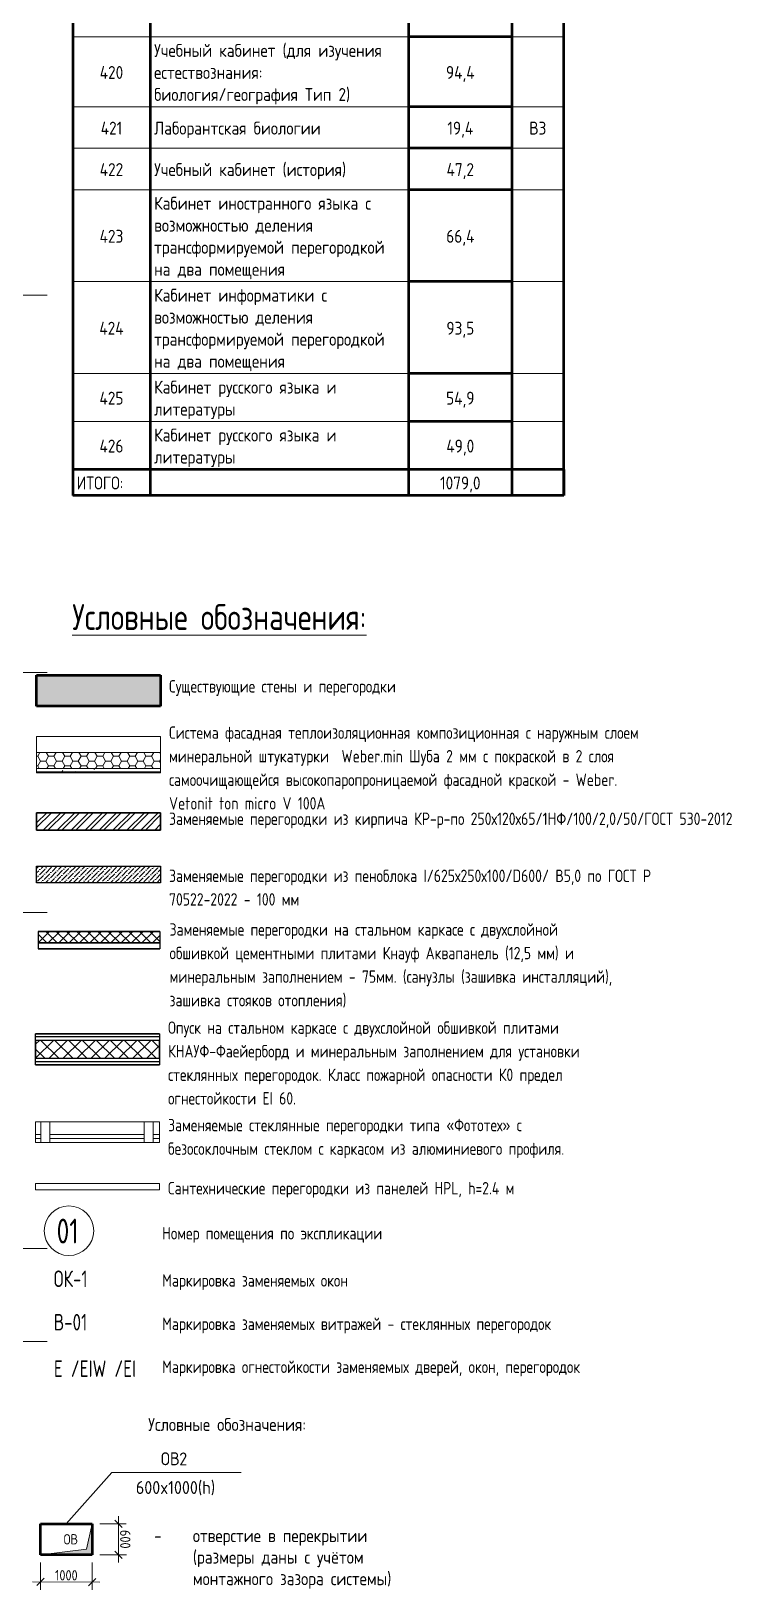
# Model space of a CAD drawing. Header units: millimetres. Extents: x 3050 to 430575, y -569542 to 36130.
# Drawn here: x 336252 to 349810, y -435120 to -404956 of the extents above; entities that cross this region are included whole.
import ezdxf

# ---------------------------------------------------------------- set-up
doc = ezdxf.new("R2010")
doc.units = ezdxf.units.MM
doc.linetypes.add('ADSK_Линия сетки', pattern=[25, 20, -2.5, 0, -2.5])
for name, color, linetype, lineweight in [('02_Перегородки1', 7, 'Continuous', 13), ('ADSK_Основная толстая', 7, 'Continuous', 50), ('ADSK_Основная тонкая', 7, 'Continuous', 9), ('Аннотация', 7, 'Continuous', 9), ('Графика', 7, 'Continuous', 20), ('Марки', 7, 'Continuous', 20), ('Марки помещений', 7, 'Continuous', 20), ('Обобщенные модели', 7, 'Continuous', 18), ('Оси', 7, 'Continuous', 9), ('Отделка СТЕН', 6, 'Continuous', 13), ('Перегородки', 5, 'Continuous', 25), ('Размеры', 7, 'Continuous', 9), ('Стены', 7, 'Continuous', 18), ('Текстовые примечания', 7, 'Continuous', 9), ('ТОНКАЯ', 152, 'Continuous', 15), ('Тонкие линии', 7, 'Continuous', 18), ('Узлы', 7, 'Continuous', 18)]:
    doc.layers.add(name, color=color, linetype=linetype, lineweight=lineweight)
doc.layers.add('Линии', color=7, linetype='Continuous', lineweight=9, true_color=0x00a600)
doc.layers.add('Перегородки пеноблок', color=7, linetype='Continuous')
doc.layers.add('Перегородки_ГКЛ', color=7, linetype='Continuous')
doc.styles.add('GOST Common', font='GOST_Common.ttf', dxfattribs={"width": 0.9, "height": 200})
doc.styles.add('GOST Common_2', font='GOST_Common.ttf', dxfattribs={"width": 0.9, "height": 250})
doc.styles.add('GOST Common_3', font='GOST_Common.ttf', dxfattribs={"width": 0.9, "height": 2.5})
doc.styles.add('ISOCPEUR_1', font='isocpeur.ttf', dxfattribs={"width": 0.9, "height": 250})
doc.styles.add('ISOCPEUR_13', font='isocpeur.ttf', dxfattribs={"width": 0.8, "height": 60})
doc.styles.add('ISOCPEUR_14', font='isocpeur.ttf', dxfattribs={"width": 0.75, "height": 120})
doc.styles.add('ISOCPEUR_B', font='', dxfattribs={"width": 0.75, "height": 80})
doc.styles.get('ISOCPEUR_B').set_extended_font_data('ISOCPEUR', bold=True)
doc.dimstyles.new('ADSK_Основной_2_мм_Округление_до_1_мм', dxfattribs={"dimscale": 304.8, "dimtxt": 201.142999, "dimasz": 0.463911, "dimexe": 0.492126, "dimexo": 0.492126, "dimgap": 0.098425, "dimtad": 1, "dimdec": 0, "dimdsep": 46, "dimtxsty": 'GOST Common', "dimblk1": 'OBLIQUE', "dimblk2": 'OBLIQUE', "dimsah": 1, "dimcen": 0.09, "dimdle": 0.492126, "dimazin": 2, "dimtfac": 1, "dimtdec": 4, "dimtix": 1, "dimtmove": 0, "dimatfit": 3, "dimfxl": 1, "dimtvp": 1, "dimtolj": 1, "dimtzin": 0, "dimlwd": 20, "dimlwe": 20, "dimarcsym": 2})

# ---------------------------------------------------------------- blocks, each defined once
blk = doc.blocks.new('_Oblique')
at = {"color": 0, "linetype": 'ByBlock', "lineweight": -2}
blk.add_line((-0.5, -0.5), (0.5, 0.5), dxfattribs=at)
blk = doc.blocks.new('*D11773')
at = {"layer": 'Defpoints', "color": 0, "transparency": 16777216}
for p in [(336433, -434443), (337433, -434443), (337431, -434970)]:
    blk.add_point(p, dxfattribs=at)
at = {"layer": 'Размеры', "color": 0, "lineweight": 20, "transparency": 16777216}
for p, q in [((336432, -434593), (336431, -435118)), ((337432, -434593), (337431, -435120)), ((336281, -434967), (337581, -434971))]:
    blk.add_line(p, q, dxfattribs=at)
at = {"layer": 'Размеры', "color": 0, "lineweight": 20, "transparency": 16777216, "xscale": 141.4, "yscale": 141.4, "zscale": 141.4}
for p, rotation in [((336431, -434968), 179.8485505273595), ((337431, -434970), 359.8485505273595)]:
    blk.add_blockref('_Oblique', p, dxfattribs=dict(at, rotation=rotation))
at = {"layer": 'Размеры', "color": 0, "lineweight": 20, "transparency": 16777216, "insert": (336932, -434839), "char_height": 200, "width": 560.47, "attachment_point": 5, "rotation": 359.8486, "style": 'GOST Common'}
blk.add_mtext('\\A1;1000', dxfattribs=at)
blk = doc.blocks.new('*D11774')
at = {"layer": 'Defpoints', "color": 0, "transparency": 16777216}
for p in [(337433, -433843), (337433, -434443), (337944, -434442)]:
    blk.add_point(p, dxfattribs=at)
at = {"layer": 'Размеры', "color": 0, "lineweight": 20, "transparency": 16777216}
for p, q in [((337943, -433692), (337944, -434592)), ((337583, -433843), (338093, -433842)), ((337583, -434443), (338094, -434442))]:
    blk.add_line(p, q, dxfattribs=at)
at = {"layer": 'Размеры', "color": 0, "lineweight": 20, "transparency": 16777216, "xscale": 141.4, "yscale": 141.4, "zscale": 141.4}
for p, rotation in [((337943, -433842), 90.08814176504477), ((337944, -434442), 270.0881417650448)]:
    blk.add_blockref('_Oblique', p, dxfattribs=dict(at, rotation=rotation))
at = {"layer": 'Размеры', "color": 0, "lineweight": 20, "transparency": 16777216, "insert": (338073, -434142), "char_height": 200, "width": 560.47, "attachment_point": 5, "rotation": 270.0881, "style": 'GOST Common'}
blk.add_mtext('\\A1;600', dxfattribs=at)

msp = doc.modelspace()

# ---------------------------------------------------------------- hatches: boundary and pattern name
at = {"layer": 'Отделка СТЕН', "true_color": 0x000000, "transparency": 33554687}
h = msp.add_hatch(dxfattribs=at)
h.set_pattern_fill('HONEY', color=18, scale=33)
h.set_pattern_definition([(0, (145007.03, -399844.07), (157.1625, 90.73781), [104.775, -209.55]), (120, (145007.03, -399844.07), (-157.1625, 90.73781), [104.775, -209.55]), (60, (145007.03, -399844.07), (3e-07, 181.475623), [-209.55, 104.775])])
h.paths.add_polyline_path([(337557.41, -418913.45), (336357.41, -418913.45), (336357.41, -419225.35), (337557.41, -419225.35)])
h.paths.add_polyline_path([(338757.41, -418913.45), (337557.41, -418913.45), (337557.41, -419225.35), (338757.41, -419225.35)])
h = msp.add_hatch(dxfattribs=at)
h.set_pattern_fill('FP_34', color=18, scale=4, style=0, pattern_type=2)
h.set_pattern_definition([(0, (343808.78, -437620.76), (455.168, 113.792), [18.776, -322.6, 18.776, -322.6, -1820.672]), (0, (343808.78, -437620.76), (455.168, 113.792), [-682.752, 18.776, -663.976, 18.776, -322.6, -796.544]), (0, (343808.78, -437620.76), (455.168, 113.792), [-1706.88, 18.776, -208.808, 18.776, -550.184]), (120, (343979.47, -437563.87), (-326.13076, 337.29105), [18.776, -322.6, 18.776, -322.6, -1820.672]), (120, (343979.47, -437563.87), (-326.13076, 337.29105), [-682.752, 18.776, -663.976, 18.776, -322.6, -796.544]), (120, (343979.47, -437563.87), (-326.13076, 337.29105), [-1706.88, 18.776, -208.808, 18.776, -550.184]), (240, (344036.36, -437336.28), (-129.03724, -451.08305), [18.776, -322.6, 18.776, -322.6, -1820.672]), (240, (344036.36, -437336.28), (-129.03724, -451.08305), [-682.752, 18.776, -663.976, 18.776, -322.6, -796.544]), (240, (344036.36, -437336.28), (-129.03724, -451.08305), [-1706.88, 18.776, -208.808, 18.776, -550.184])])
h.paths.add_polyline_path([(338757.41, -419288.3), (338757.41, -419225.35), (336357.41, -419225.35), (336357.41, -419288.3)], flags=0)
at = {"layer": 'Перегородки', "lineweight": 25, "true_color": 0x000000, "transparency": 33554687}
h = msp.add_hatch(dxfattribs=at)
h.set_pattern_fill('ANSI32', color=18, scale=20)
h.set_pattern_definition([(45, (89418.98, -449806.9), (-134.70384, 134.70384), []), (45, (89508.78, -449806.9), (-134.70384, 134.70384), [])])
h.paths.add_polyline_path([(338757.41, -420419.89), (338757.87, -420081.49), (336356.94, -420081.49), (336358.33, -420419.89)])
at = {"layer": 'Перегородки пеноблок', "lineweight": 9, "transparency": 33554687}
h = msp.add_hatch(dxfattribs=at)
h.set_pattern_fill('ANSI36', color=256, scale=20)
h.set_pattern_definition([(45, (176045.874, -451075.846), (33.67596, 123.478522), [158.75, -31.75, 0, -31.75])])
h.paths.add_polyline_path([(338757.41, -421117.07), (336357.41, -421117.07), (336357.41, -421437.07), (338757.41, -421437.07)])
at = {"layer": 'Перегородки_ГКЛ', "transparency": 33554687}
h = msp.add_hatch(dxfattribs=at)
h.set_pattern_fill('ANSI37', color=256, scale=44.849362, angle=-90)
h.set_pattern_definition([(315, (446825.54, 153027.12), (100.68969, 100.68969), []), (45, (446825.54, 153027.12), (-100.68969, 100.68969), [])])
h.paths.add_polyline_path([(338740.61, -422377.98), (336386.32, -422377.98), (336386.32, -422602.23), (338740.61, -422602.23)])
h = msp.add_hatch(dxfattribs=at)
h.set_pattern_fill('ANSI37', color=1, scale=60, angle=-90)
h.set_pattern_definition([(315, (83451.66, -430129.98), (134.70384, 134.70384), []), (45, (83451.66, -430129.98), (-134.70384, 134.70384), [])])
h.paths.add_polyline_path([(336338.66, -424840.92), (338738.66, -424840.92), (338738.66, -424479.76), (336338.66, -424479.76)])
at = {"layer": 'ТОНКАЯ', "true_color": 0x939598, "transparency": 33554687}
h = msp.add_hatch(color=252, dxfattribs=at)
h.dxf.hatch_style = 1
h.paths.add_polyline_path([(338757.41, -417418.73), (336357.41, -417418.73), (336357.41, -418018.73), (338757.41, -418018.73)])
at = {"layer": 'Узлы', "lineweight": 50, "true_color": 0xf26722}
msp.add_hatch(color=30, dxfattribs=at).paths.add_polyline_path([(337432.58, -434443.05), (337432.58, -433843.05), (337320.08, -434330.55), (336432.58, -434443.05), (336950.47, -434443.05)])

# ---------------------------------------------------------------- linework, layer by layer
at = {"color": 18, "lineweight": 40, "true_color": 0x000000}
msp.add_line((337432.58, -434443.05), (337432.58, -433843.05), dxfattribs=at)
at = {"layer": '02_Перегородки1', "linetype": 'Continuous', "lineweight": 35, "flags": 128}
for points in [[(338740.61, -422377.98), (336386.32, -422377.98)], [(338740.61, -422602.23), (336386.32, -422602.23)], [(338740.61, -422714.35), (336386.32, -422714.35)]]:
    msp.add_lwpolyline(points, dxfattribs=at)
at = {"layer": 'ADSK_Основная толстая', "transparency": 33554687}
for p, q in [((336357.41, -417418.73), (338757.41, -417418.73)), ((336357.41, -418018.73), (336357.41, -417418.73)), ((338757.41, -417418.73), (338757.41, -418018.73)), ((338757.41, -418018.73), (336357.41, -418018.73))]:
    msp.add_line(p, q, dxfattribs=at)
at = {"layer": 'ADSK_Основная тонкая', "color": 0, "transparency": 33554687}
for p, q in [((336338.66, -426060.92), (338738.66, -426060.92)), ((336338.66, -426460.92), (336338.66, -426060.92)), ((336436.87, -426060.92), (336615.21, -426060.92)), ((336436.87, -426460.92), (336436.87, -426060.92)), ((336615.21, -426060.92), (336615.21, -426460.92)), ((338436.87, -426060.92), (338615.21, -426060.92)), ((338436.87, -426460.92), (338436.87, -426060.92)), ((338615.21, -426060.92), (338615.21, -426460.92)), ((338738.66, -426060.92), (338738.66, -426460.92)), ((336338.66, -426308.24), (336338.66, -426388.11)), ((336436.87, -426308.24), (336338.66, -426308.24)), ((336338.66, -426388.11), (336436.87, -426388.11)), ((338738.66, -426460.92), (336338.66, -426460.92)), ((336436.87, -426388.11), (336436.87, -426308.24)), ((336615.21, -426460.92), (336436.87, -426460.92)), ((336615.21, -426308.24), (336615.21, -426388.11)), ((338436.87, -426308.24), (336615.21, -426308.24)), ((336615.21, -426388.11), (338436.87, -426388.11)), ((338436.87, -426388.11), (338436.87, -426308.24)), ((338615.21, -426460.92), (338436.87, -426460.92)), ((338615.21, -426308.24), (338738.66, -426308.24)), ((338615.21, -426388.11), (338615.21, -426308.24)), ((338738.66, -426388.11), (338615.21, -426388.11)), ((338738.66, -426308.24), (338738.66, -426388.11))]:
    msp.add_line(p, q, dxfattribs=at)
at = {"layer": 'ADSK_Основная тонкая', "transparency": 33554687}
msp.add_circle((336983.76, -428170.76), 480, dxfattribs=at)
at = {"layer": 'Линии', "color": 18, "lineweight": 50, "true_color": 0x000000}
for p, q in [((337056.11, -404265.18), (337056.11, -405067.02)), ((338556.11, -404265.18), (338556.11, -405067.02)), ((343556.11, -404265.18), (343556.11, -405067.02)), ((345556.11, -404265.18), (345556.11, -405067.02)), ((346556.11, -404265.18), (346556.11, -405067.02)), ((337056.11, -405067.02), (337056.11, -406420.47)), ((338556.11, -405067.02), (338556.11, -406420.47)), ((345556.11, -405067.02), (343556.11, -405067.02)), ((343556.11, -405067.02), (343556.11, -406420.47)), ((345556.11, -405067.02), (345556.11, -406420.47)), ((346556.11, -405067.02), (346556.11, -406420.47)), ((337056.11, -406420.47), (337056.11, -407222.31)), ((338556.11, -406420.47), (338556.11, -407222.31)), ((345556.11, -406420.47), (343556.11, -406420.47)), ((343556.11, -406420.47), (343556.11, -407222.31)), ((345556.11, -406420.47), (345556.11, -407222.31)), ((346556.11, -406420.47), (346556.11, -407222.31)), ((337056.11, -407222.31), (337056.11, -408024.15)), ((338556.11, -407222.31), (338556.11, -408024.15)), ((345556.11, -407222.31), (343556.11, -407222.31)), ((343556.11, -407222.31), (343556.11, -408024.15)), ((345556.11, -407222.31), (345556.11, -408024.15)), ((346556.11, -407222.31), (346556.11, -408024.15)), ((337056.11, -408024.15), (337056.11, -409803.75)), ((338556.11, -408024.15), (338556.11, -409803.75)), ((345556.11, -408024.15), (343556.11, -408024.15)), ((343556.11, -408024.15), (343556.11, -409803.75)), ((345556.11, -408024.15), (345556.11, -409803.75)), ((346556.11, -408024.15), (346556.11, -409803.75)), ((337056.11, -409803.75), (337056.11, -411583.35)), ((338556.11, -409803.75), (338556.11, -411583.35)), ((345556.11, -409803.75), (343556.11, -409803.75)), ((343556.11, -409803.75), (343556.11, -411583.35)), ((345556.11, -409803.75), (345556.11, -411583.35)), ((346556.11, -409803.75), (346556.11, -411583.35)), ((337056.11, -411583.35), (337056.11, -412510.66)), ((338556.11, -411583.35), (338556.11, -412510.66)), ((345556.11, -411583.35), (343556.11, -411583.35)), ((343556.11, -411583.35), (343556.11, -412510.66)), ((345556.11, -411583.35), (345556.11, -412510.66)), ((346556.11, -411583.35), (346556.11, -412510.66)), ((337056.11, -412510.66), (337056.11, -413437.96)), ((338556.11, -412510.66), (338556.11, -413437.96)), ((345556.11, -412510.66), (343556.11, -412510.66)), ((343556.11, -412510.66), (343556.11, -413437.96)), ((345556.11, -412510.66), (345556.11, -413437.96)), ((346556.11, -412510.66), (346556.11, -413437.96)), ((338556.11, -413437.96), (337056.11, -413437.96)), ((337056.11, -413437.96), (337056.11, -413939.11)), ((343556.11, -413437.96), (338556.11, -413437.96)), ((338556.11, -413437.96), (338556.11, -413939.11)), ((345556.11, -413437.96), (343556.11, -413437.96)), ((343556.11, -413437.96), (343556.11, -413939.11)), ((346556.11, -413437.96), (345556.11, -413437.96)), ((345556.11, -413437.96), (345556.11, -413939.11)), ((346556.11, -413437.96), (346556.11, -413939.11)), ((346556.95, -413437.96), (346556.95, -413939.11)), ((338556.11, -413939.11), (337056.11, -413939.11)), ((343556.11, -413939.11), (338556.11, -413939.11)), ((345556.11, -413939.11), (343556.11, -413939.11)), ((346556.11, -413939.11), (345556.11, -413939.11)), ((346556.95, -413939.11), (346556.11, -413939.11))]:
    msp.add_line(p, q, dxfattribs=at)
at = {"layer": 'Линии', "color": 18, "lineweight": 20, "true_color": 0x000000}
for p, q in [((338556.11, -405067.02), (337056.11, -405067.02)), ((343556.11, -405067.02), (338556.11, -405067.02)), ((346556.11, -405067.02), (345556.11, -405067.02)), ((338556.11, -406420.47), (337056.11, -406420.47)), ((343556.11, -406420.47), (338556.11, -406420.47)), ((346556.11, -406420.47), (345556.11, -406420.47)), ((338556.11, -407222.31), (337056.11, -407222.31)), ((343556.11, -407222.31), (338556.11, -407222.31)), ((346556.11, -407222.31), (345556.11, -407222.31)), ((338556.11, -408024.15), (337056.11, -408024.15)), ((343556.11, -408024.15), (338556.11, -408024.15)), ((346556.11, -408024.15), (345556.11, -408024.15)), ((338556.11, -409803.75), (337056.11, -409803.75)), ((343556.11, -409803.75), (338556.11, -409803.75)), ((346556.11, -409803.75), (345556.11, -409803.75)), ((338556.11, -411583.35), (337056.11, -411583.35)), ((343556.11, -411583.35), (338556.11, -411583.35)), ((346556.11, -411583.35), (345556.11, -411583.35)), ((338556.11, -412510.66), (337056.11, -412510.66)), ((343556.11, -412510.66), (338556.11, -412510.66)), ((346556.11, -412510.66), (345556.11, -412510.66))]:
    msp.add_line(p, q, dxfattribs=at)
at = {"layer": 'Марки', "color": 30, "true_color": 0xf26722}
for p, q in [((336932.58, -433843.05), (337814.91, -432848.01)), ((337814.91, -432848.01), (340314.91, -432848.01))]:
    msp.add_line(p, q, dxfattribs=at)
at = {"layer": 'Обобщенные модели', "color": 30, "true_color": 0xf26722}
for p, q in [((337432.58, -433843.05), (336432.58, -433843.05)), ((336432.58, -433843.05), (336432.58, -434443.05))]:
    msp.add_line(p, q, dxfattribs=at)
at = {"layer": 'Оси', "linetype": 'ADSK_Линия сетки', "ltscale": 100}
for p, q in [((268333.38, -410065.13), (336561.32, -410065.13)), ((268333.38, -417365.13), (336561.32, -417365.13)), ((268333.38, -422015.13), (336561.32, -422015.13)), ((268333.38, -428515.13), (336561.32, -428515.13)), ((268333.38, -430315.13), (336561.32, -430315.13))]:
    msp.add_line(p, q, dxfattribs=at)
at = {"layer": 'Отделка СТЕН', "color": 18, "true_color": 0x000000, "transparency": 33554687}
for p, q in [((336357.41, -418607.7), (338757.41, -418607.7)), ((336357.41, -419308.3), (336357.41, -418607.7)), ((338757.41, -418607.7), (338757.41, -419308.3)), ((338757.41, -418913.45), (336357.41, -418913.45)), ((336357.41, -418913.45), (336357.41, -418953.45)), ((338757.41, -418913.45), (336357.41, -418913.45)), ((336357.41, -418953.45), (336357.41, -419225.35)), ((338757.41, -418953.45), (338757.41, -418913.45)), ((338757.41, -419225.35), (338757.41, -418953.45)), ((338757.41, -419225.35), (336357.41, -419225.35)), ((336357.41, -419225.35), (336357.41, -419288.3)), ((338757.41, -419288.3), (338757.41, -419225.35)), ((336357.41, -419288.3), (338757.41, -419288.3)), ((338757.41, -419288.3), (336357.41, -419288.3)), ((338757.41, -419308.3), (336357.41, -419308.3))]:
    msp.add_line(p, q, dxfattribs=at)
at = {"layer": 'Перегородки', "color": 18, "linetype": 'Continuous', "lineweight": 25, "true_color": 0x000000, "transparency": 33554687}
for p, q in [((336357.41, -420419.89), (336357.41, -420081.49)), ((336357.41, -420081.49), (338757.41, -420081.49)), ((338757.41, -420081.49), (338757.41, -420419.89)), ((338757.41, -420419.89), (336357.41, -420419.89))]:
    msp.add_line(p, q, dxfattribs=at)
at = {"layer": 'Перегородки пеноблок', "linetype": 'Continuous', "transparency": 33554687}
for p, q in [((336357.41, -421117.07), (338757.41, -421117.07)), ((336357.41, -421437.07), (336357.41, -421117.07)), ((338757.41, -421117.07), (338757.41, -421437.07)), ((338757.41, -421437.07), (336357.41, -421437.07)), ((336386.32, -422377.98), (336386.32, -422714.35)), ((338740.61, -422377.98), (338740.61, -422714.35))]:
    msp.add_line(p, q, dxfattribs=at)
at = {"layer": 'Перегородки_ГКЛ', "transparency": 33554687}
for p, q in [((338738.66, -424360.92), (336338.66, -424360.92)), ((336338.66, -424360.92), (338738.66, -424360.92)), ((336338.66, -424960.92), (336338.66, -424360.92)), ((338738.66, -424360.92), (336338.66, -424360.92)), ((338738.66, -424360.92), (338738.66, -424960.92)), ((338738.66, -424420.92), (336338.66, -424420.92)), ((336338.66, -424480.92), (336338.66, -424840.92)), ((336338.66, -424480.92), (338738.66, -424480.92)), ((338738.66, -424840.92), (338738.66, -424480.92)), ((338738.66, -424840.92), (336338.66, -424840.92)), ((338738.66, -424900.92), (336338.66, -424900.92)), ((336338.66, -424960.92), (338738.66, -424960.92)), ((338738.66, -424960.92), (336338.66, -424960.92))]:
    msp.add_line(p, q, dxfattribs=at)
at = {"layer": 'Стены', "color": 0, "transparency": 33554687}
for p, q in [((336336.71, -427257.45), (338736.71, -427257.45)), ((336336.71, -427257.45), (336336.71, -427377.26)), ((338736.71, -427257.45), (336336.71, -427257.45)), ((336336.71, -427377.26), (338736.71, -427377.26)), ((338736.71, -427377.26), (338736.71, -427257.45))]:
    msp.add_line(p, q, dxfattribs=at)
at = {"layer": 'Тонкие линии', "color": 18, "lineweight": 25, "true_color": 0x000000, "transparency": 33554687}
for p, q in [((336357.41, -420081.49), (336357.41, -420419.89)), ((338757.41, -420081.49), (336357.41, -420081.49)), ((338757.41, -420419.89), (338757.41, -420081.49)), ((336357.41, -420419.89), (338757.41, -420419.89))]:
    msp.add_line(p, q, dxfattribs=at)
at = {"layer": 'Тонкие линии', "color": 74, "true_color": 0x439605, "transparency": 33554687}
for p, q in [((338757.41, -421117.07), (336357.41, -421117.07)), ((336357.41, -421117.07), (336357.41, -421437.07)), ((338757.41, -421437.07), (338757.41, -421117.07)), ((336357.41, -421437.07), (338757.41, -421437.07)), ((336386.32, -422714.35), (336386.32, -422377.98)), ((338740.61, -422714.35), (338740.61, -422377.98))]:
    msp.add_line(p, q, dxfattribs=at)
at = {"layer": 'Тонкие линии', "color": 15, "true_color": 0xa23f2d, "transparency": 33554687}
for p, q in [((336338.66, -424360.92), (336338.66, -424480.92)), ((338738.66, -424480.92), (338738.66, -424360.92)), ((336338.66, -424840.92), (336338.66, -424960.92)), ((338738.66, -424960.92), (338738.66, -424840.92))]:
    msp.add_line(p, q, dxfattribs=at)
at = {"layer": 'Узлы', "color": 30, "lineweight": 50, "true_color": 0xf26722}
for p, q in [((336432.58, -434443.05), (336432.58, -433843.05)), ((336432.58, -433843.05), (337432.58, -433843.05)), ((337432.58, -433843.05), (337432.58, -434443.05)), ((337432.58, -434443.05), (336432.58, -434443.05))]:
    msp.add_line(p, q, dxfattribs=at)
at = {"layer": 'Узлы', "color": 30, "true_color": 0xf26722}
for p, q in [((337432.58, -433843.05), (337320.08, -434330.55)), ((337432.58, -434443.05), (337432.58, -433843.05)), ((337320.08, -434330.55), (336432.58, -434443.05)), ((336432.58, -434443.05), (337432.58, -434443.05))]:
    msp.add_line(p, q, dxfattribs=at)

# ---------------------------------------------------------------- texts
at = {"layer": 'Аннотация', "char_height": 250, "width": 5481.385, "attachment_point": 1, "style": 'GOST Common_2'}
for s, insert in [('\\pxi-3,l4,t4;Условные обозначения:', (338266.44, -431795.5)), ('\\pxi-3,l4,t4;-^Iотверстие в перекрытии (размеры даны с учётом монтажного зазора системы)', (338380.85, -433947.47))]:
    msp.add_mtext(s, dxfattribs=dict(at, insert=insert))
at = {"layer": 'Графика', "color": 18, "true_color": 0x000000, "char_height": 250, "line_spacing_factor": 1.022761, "style": 'GOST Common_3'}
for s, insert, width, attachment_point in [('Учебный кабинет (для изучения\\Pестествознания:\\Pбиология/география Тип 2)', (338631.11, -405203.96), 5189.369, 1), ('420', (337806.11, -405630.11), 588.3296, 2), ('94,4', (344556.11, -405630.11), 709.0126, 2), ('421', (337806.11, -406707.76), 537.0393, 2), ('Лаборантская биологии', (338631.11, -406707.76), 3973.4878, 1), ('19,4', (344556.11, -406707.76), 630.5687, 2), ('В3', (346056.11, -406707.76), 401.271, 2), ('422', (337806.11, -407509.6), 588.3296, 2), ('Учебный кабинет (история)', (338631.11, -407509.6), 4498.4588, 1), ('47,2', (344556.11, -407509.6), 681.8589, 2), ('Кабинет иностранного языка с\\Pвозможностью деления\\Pтрансформируемой перегородкой\\Pна два помещения', (338631.11, -408161.09), 5497.1106, 1), ('423', (337806.11, -408800.32), 588.3296, 2), ('66,4', (344556.11, -408800.32), 681.8589, 2), ('Кабинет информатики с\\Pвозможностью деления\\Pтрансформируемой перегородкой\\Pна два помещения', (338631.11, -409940.7), 5497.1106, 1), ('424', (337806.11, -410579.92), 615.4833, 2), ('93,5', (344556.11, -410579.92), 654.7053, 2), ('Кабинет русского языка и\\Pлитературы', (338631.11, -411720.3), 4311.4001, 1), ('425', (337806.11, -411933.37), 588.3296, 2), ('54,9', (344556.11, -411933.37), 681.8589, 2), ('Кабинет русского языка и\\Pлитературы', (338631.11, -412647.6), 4311.4001, 1), ('426', (337806.11, -412860.67), 588.3296, 2), ('49,0', (344556.11, -412860.67), 681.8589, 2), ('ИТОГО:', (337131.11, -413574.9), 1125.369, 1), ('1079,0', (344556.11, -413574.9), 977.5323, 2)]:
    msp.add_mtext(s, dxfattribs=dict(at, insert=insert, width=width, attachment_point=attachment_point))
at = {"layer": 'Марки', "color": 30, "lineweight": 40, "true_color": 0xf26722, "style": 'ISOCPEUR_1', "width": 0.9}
for s, p in [('ОВ', (338760.99, -432709)), ('2', (339118.18, -432711.97)), ('600x1000(h)', (338278.59, -433265.85))]:
    msp.add_text(s, height=250, dxfattribs=at).set_placement(p)
at = {"layer": 'Марки помещений', "lineweight": 9, "insert": (336879.52, -434042.44), "char_height": 200, "width": 468.9872, "attachment_point": 1, "style": 'GOST Common_2'}
msp.add_mtext('ОВ', dxfattribs=at)
at = {"layer": 'Текстовые примечания', "transparency": 33554687, "attachment_point": 1, "line_spacing_factor": 1.139951}
for s, insert, char_height, width, style in [('\\pxt3.38667,6.77333,10.16,13.54667,16.93333,20.32,23.70667,27.09333,30.48,33.86667,37.25333,40.64,44.02667,47.41333,50.8,54.18667,57.57333,60.96,64.34667,67.73333,71.12,74.50667,77.89333,81.28,84.66667,88.05333,91.44,94.82667,98.21333,101.6,104.98667,108.37333;{\\LУсловные обозначения:}', (337047.06, -416043.64), 500, 7325.5654, 'ISOCPEUR_13'), ('\\pxt3.38667,6.77333,10.16,13.54667,16.93333,20.32,23.70667,27.09333,30.48,33.86667,37.25333,40.64,44.02667,47.41333,50.8,54.18667,57.57333,60.96,64.34667,67.73333,71.12,74.50667,77.89333,81.28,84.66667,88.05333,91.44,94.82667,98.21333,101.6,104.98667,108.37333;{Существующие стены и перегородки}', (338920.58, -417515.1), 240, 7325.5654, 'ISOCPEUR_13'), ('\\pxt3.38667,6.77333,10.16,13.54667,16.93333,20.32,23.70667,27.09333,30.48,33.86667,37.25333,40.64,44.02667,47.41333,50.8,54.18667,57.57333,60.96,64.34667,67.73333,71.12,74.50667,77.89333,81.28,84.66667,88.05333,91.44,94.82667,98.21333,101.6,104.98667,108.37333;Система фасадная теплоизоляционная композиционная с наружным слоем \\Pминеральной штукатурки  Weber.min Шуба 2 мм с покраской в 2 слоя самоочищающейся высокопаропроницаемой фасадной краской - Weber.\\PVetonit ton micro V 100А', (338920.58, -418411.06), 240, 10752.64, 'ISOCPEUR_13'), ('\\pxt3.38667,6.77333,10.16,13.54667,16.93333,20.32,23.70667,27.09333,30.48,33.86667,37.25333,40.64,44.02667,47.41333,50.8,54.18667,57.57333,60.96,64.34667,67.73333,71.12,74.50667,77.89333,81.28,84.66667,88.05333,91.44,94.82667,98.21333,101.6,104.98667,108.37333;{Заменяемые перегородки из кирпича КР-р-по 250х120х65/1НФ/100/2,0/50/ГОСТ 530-2012}', (338920.58, -420078.55), 240, 10689.5168, 'ISOCPEUR_13'), ('\\pxt3.38667,6.77333,10.16,13.54667,16.93333,20.32,23.70667,27.09333,30.48,33.86667,37.25333,40.64,44.02667,47.41333,50.8,54.18667,57.57333,60.96,64.34667,67.73333,71.12,74.50667,77.89333,81.28,84.66667,88.05333,91.44,94.82667,98.21333,101.6,104.98667,108.37333;Заменяемые перегородки из пеноблока I/625х250х100/D600/ В5,0 по ГОСТ Р 70522-2022 - 100 мм', (338920.58, -421182.55), 240, 9338.88, 'ISOCPEUR_13'), ('\\pxt3.38667,6.77333,10.16,13.54667,16.93333,20.32,23.70667,27.09333,30.48,33.86667,37.25333,40.64,44.02667,47.41333,50.8,54.18667,57.57333,60.96,64.34667,67.73333,71.12,74.50667,77.89333,81.28,84.66667,88.05333,91.44,94.82667,98.21333,101.6,104.98667,108.37333;Заменяемые перегородки на стальном каркасе с двухслойной \\Pобшивкой цементными плитами Кнауф Аквапанель (12,5 мм) и \\Pминеральным заполнением - 75мм. (санузлы (зашивка инсталляций), \\Pзашивка стояков отопления)', (338930.4, -422221.2), 240, 11015.04, 'ISOCPEUR_13'), ('\\pxt3.38667,6.77333,10.16,13.54667,16.93333,20.32,23.70667,27.09333,30.48,33.86667,37.25333,40.64,44.02667,47.41333,50.8,54.18667,57.57333,60.96,64.34667,67.73333,71.12,74.50667,77.89333,81.28,84.66667,88.05333,91.44,94.82667,98.21333,101.6,104.98667,108.37333;Опуск на стальном каркасе с двухслойной обшивкой плитами \\PКНАУФ-Фаейерборд и минеральным заполнением для установки \\Pстеклянных перегородок. Класс пожарной опасности К0 предел \\Pогнестойкости EI 60.', (338901.83, -424120.83), 240, 11015.04, 'ISOCPEUR_13'), ('\\pxt3.38667,6.77333,10.16,13.54667,16.93333,20.32,23.70667,27.09333,30.48,33.86667,37.25333,40.64,44.02667,47.41333,50.8,54.18667,57.57333,60.96,64.34667,67.73333,71.12,74.50667,77.89333,81.28,84.66667,88.05333,91.44,94.82667,98.21333,101.6,104.98667,108.37333;{Заменяемые стеклянные перегородки типа «Фототех» с безосоклочным стеклом с каркасом из алюминиевого профиля.}', (338901.83, -426006.4), 240, 8623.36, 'ISOCPEUR_13'), ('\\pxt3.38667,6.77333,10.16,13.54667,16.93333,20.32,23.70667,27.09333,30.48,33.86667,37.25333,40.64,44.02667,47.41333,50.8,54.18667,57.57333,60.96,64.34667,67.73333,71.12,74.50667,77.89333,81.28,84.66667,88.05333,91.44,94.82667,98.21333,101.6,104.98667,108.37333;{Сантехнические перегородки из панелей HPL, h=2.4 м }', (338899.88, -427227.19), 240, 10634.24, 'ISOCPEUR_13'), ('\\pxt1.125,2.25,3.375,4.5,5.625,6.75,7.875,9,10.125,11.25,12.375,13.5,14.625,15.75,16.875,18,19.125,20.25,21.375,22.5,23.625,24.75,25.875,27,28.125,29.25,30.375,31.5,32.625,33.75,34.875,36;{01}', (336743.34, -427937.91), 480, 441.168, 'ISOCPEUR_14'), ('\\pxt3.38667,6.77333,10.16,13.54667,16.93333,20.32,23.70667,27.09333,30.48,33.86667,37.25333,40.64,44.02667,47.41333,50.8,54.18667,57.57333,60.96,64.34667,67.73333,71.12,74.50667,77.89333,81.28,84.66667,88.05333,91.44,94.82667,98.21333,101.6,104.98667,108.37333;{Номер помещения по экспликации}', (338787.12, -428100.05), 240, 9884.8, 'ISOCPEUR_13'), ('\\pxt1.6875,3.375,5.0625,6.75,8.4375,10.125,11.8125,13.5,15.1875,16.875,18.5625,20.25,21.9375,23.625,25.3125,27,28.6875,30.375,32.0625,33.75,35.4375,37.125,38.8125,40.5,42.1875,43.875,45.5625,47.25,48.9375,50.625,52.3125,54;{ОК-1}', (336688.99, -428941.03), 320, 693.264, 'ISOCPEUR_B'), ('\\pxt3.38667,6.77333,10.16,13.54667,16.93333,20.32,23.70667,27.09333,30.48,33.86667,37.25333,40.64,44.02667,47.41333,50.8,54.18667,57.57333,60.96,64.34667,67.73333,71.12,74.50667,77.89333,81.28,84.66667,88.05333,91.44,94.82667,98.21333,101.6,104.98667,108.37333;{Маркировка заменяемых окон}', (338787.12, -429012.85), 240, 9884.8, 'ISOCPEUR_13'), ('\\pxt1.6875,3.375,5.0625,6.75,8.4375,10.125,11.8125,13.5,15.1875,16.875,18.5625,20.25,21.9375,23.625,25.3125,27,28.6875,30.375,32.0625,33.75,35.4375,37.125,38.8125,40.5,42.1875,43.875,45.5625,47.25,48.9375,50.625,52.3125,54;{В-01}', (336688.99, -429781.03), 320, 669.63, 'ISOCPEUR_B'), ('\\pxt3.38667,6.77333,10.16,13.54667,16.93333,20.32,23.70667,27.09333,30.48,33.86667,37.25333,40.64,44.02667,47.41333,50.8,54.18667,57.57333,60.96,64.34667,67.73333,71.12,74.50667,77.89333,81.28,84.66667,88.05333,91.44,94.82667,98.21333,101.6,104.98667,108.37333;{Маркировка заменяемых витражей - стеклянных перегородок }', (338787.12, -429852.85), 240, 9884.8, 'ISOCPEUR_13'), ('\\pxt1.6875,3.375,5.0625,6.75,8.4375,10.125,11.8125,13.5,15.1875,16.875,18.5625,20.25,21.9375,23.625,25.3125,27,28.6875,30.375,32.0625,33.75,35.4375,37.125,38.8125,40.5,42.1875,43.875,45.5625,47.25,48.9375,50.625,52.3125,54;Е /EIW /EI', (336688.99, -430679.85), 320, 1506.3629, 'ISOCPEUR_B'), ('\\pxt3.38667,6.77333,10.16,13.54667,16.93333,20.32,23.70667,27.09333,30.48,33.86667,37.25333,40.64,44.02667,47.41333,50.8,54.18667,57.57333,60.96,64.34667,67.73333,71.12,74.50667,77.89333,81.28,84.66667,88.05333,91.44,94.82667,98.21333,101.6,104.98667,108.37333;{Маркировка огнестойкости заменяемых дверей, окон, перегородок }', (338787.12, -430684.19), 240, 9884.8, 'ISOCPEUR_13')]:
    msp.add_mtext(s, dxfattribs=dict(at, insert=insert, char_height=char_height, width=width, style=style))

# ---------------------------------------------------------------- dimensions: what is measured, and where the dimension line sits
at = {"layer": 'Размеры', "lineweight": 20}
for base, p1, angle, picture, middle in [((337943.84, -434442.27), (337432.58, -433843.05), 270.088142, '*D11774', (338073.38, -434142.07)), ((337431.18, -434970.44), (336432.58, -434443.05), 359.848551, '*D11773', (336931.53, -434839.12))]:
    dim = msp.add_linear_dim(base=base, p1=p1, p2=(337432.58, -434443.05), angle=angle, dimstyle='ADSK_Основной_2_мм_Округление_до_1_мм', override={"dimpost": '<>', "dimfxl": 1500}, dxfattribs=at)
    dim.commit()
    dim.dimension.update_dxf_attribs({"geometry": picture, "text_midpoint": middle})

doc.saveas('drawing.dxf')
